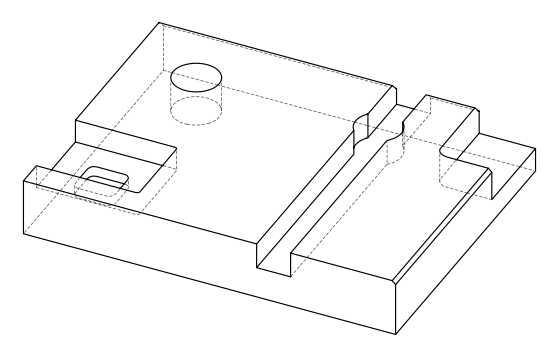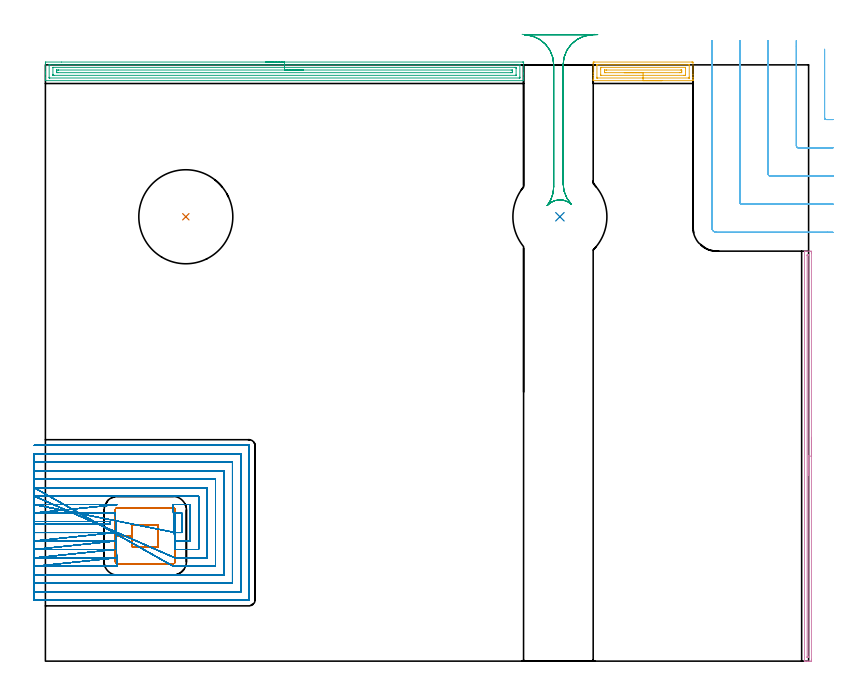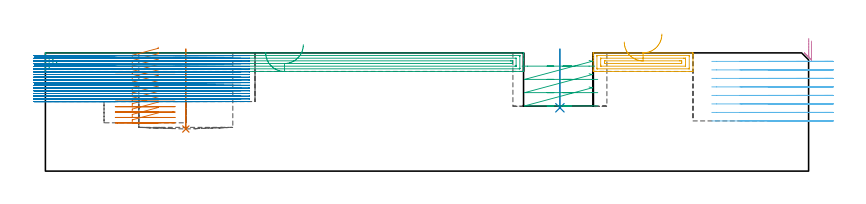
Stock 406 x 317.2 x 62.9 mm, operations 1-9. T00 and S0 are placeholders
(PLAN: 10 operations, 5 tool changes, 150.6 min)
(1 INDEXABLE_INSERT_DRILL_BLIND_HOLE_FROM_SOLID | STEP1POCKET | NXT0302_038 | 0.17 min | 78341 mm3)
(2 INDEXABLE_INSERT_DRILL_BLIND_HOLE_FROM_SOLID_1 | STEP1POCKET_1 | NXT0302_038 | 0.13 min | 56159 mm3)
(3 AREA_MILL | FG_CHAMFER_SURFACE | UGT0205_001 | 8.35 min | 12759 mm3)
(4 AREA_MILL_1 | FG_CHAMFER_SURFACE_1 | UGT0205_001 | 3.64 min | 1510 mm3)
(5 AREA_MILL_2 | FG_CHAMFER_SURFACE_2 | UGT0205_001 | 1.91 min | 3179 mm3)
(6 MILL_CORNER_NOTCH_RECTANGULAR | CORNER_NOTCH_RECTANGULAR | UGT0201_094 | Follow Part, ap 5, ae 75% | 9.45 min | 219098 mm3)
(7 MILL_RECTANGULAR_POCKET | POCKET_RECTANGULAR_STRAIGHT | NXT0201_011 | Follow Part, ap 3, ae 75% | 5.96 min | 66523 mm3)
(8 MILL_SLOT | SLOT_PARTIAL_RECTANGULAR | NXT0201_008 | Follow Part, ap 1.5, ae 75% | 114.4 min | 208871 mm3)
(9 MILL_RECTANGULAR_SLOT | SLOT_RECTANGULAR | UGT0201_004 | Follow Part, ap 8, ae 75% | 2.24 min | 60318 mm3)
(10 MILL_RECTANGULAR_SLOT_1 | SLOT_RECTANGULAR_1 | UGT0201_004 | Follow Part, ap 8, ae 75% | 4.31 min | 223266 mm3)
(TOOL NXT0302_038 | Index. Insert Drill 50mm [880-D5000L50-04] | D50 PA176 FL200 Z2)
(TOOL UGT0205_001 | Chamfer Mill 20 x 3 x 45 deg. | D20 FL50 Z2)
(TOOL UGT0201_094 | End mill 20 mm | D20 FL38 Z4)
(TOOL NXT0201_011 | ENDMILL 12mm [2P460-1200-NA 1630] | D12 FL38 Z6)
(TOOL NXT0201_008 | ENDMILL 6mm [2P460-0600-NA 1630] | D6 FL26 Z6)
(TOOL UGT0201_004 | End Mill 32 mm | D32 FL53 Z6)
(OP 1 INDEXABLE_INSERT_DRILL_BLIND_HOLE_FROM_SOLID)
G17 G21 G94 G90
T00 M6
G54
G17 G0 G90 X74.7 Y236.4 S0 M3
G43 Z72.9 H1
G94 G81 G98 Z22.4 F250. R64.9
G80
M5
M2
(OP 2 INDEXABLE_INSERT_DRILL_BLIND_HOLE_FROM_SOLID_1)
G17 G21 G94 G90
T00 M6
G54
G17 G0 G90 X273.7 Y236.4 S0 M3
G43 Z72.9 H1
G94 G81 G98 Z33.7 F250. R64.9
G80
M5
M2
(OP 3 AREA_MILL)
G17 G21 G94 G90
T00 M6
G54
G17 G0 G90 X117.2 Y318.7 S1061 M3
G43 Z72.9 H0
Z63.
G94 G1 X117.238 Z62.128 F250.
X117.352 Z61.263
X117.541 Z60.412
X117.803 Z59.58
X118.137 Z58.774
X118.54 Z58.
X119.008 Z57.264
X119.54 Z56.572
X120.129 Z55.929
X120.772 Z55.339
X121.464 Z54.808
X122.2 Z54.34
X122.974 Z53.937
X123.78 Z53.603
X124.612 Z53.341
X125.463 Z53.152
X126.328 Z53.038
X127.2 Z53.
X253.806
X254.18 Y318.696 Z53.002
X254.39 Y318.692 Z53.006
X254.4 Y318.478 Z53.219
X254.398 Y312.864 Z58.831
Y312.268 Z59.43
Y311.977 Z59.719
Y310.205 Z61.49
Y309.627 Z62.072
X254.397 Y309.138 Z62.562
X254.395 Y308.83 Z62.861
Y308.824 Z62.867
X254.379 Y308.803 Z62.889
X254.252 Y308.8 Z62.9
X0.148
X0.009 Y308.803 Z62.888
X0.007 Y308.824 Z62.867
X0. Y309.144 Z62.555
Y309.618 Z62.081
Y310.205 Z61.49
Y312.271 Z59.426
Y312.864 Z58.831
Y313.454 Z58.242
Y318.181 Z53.516
X0.002 Y318.48 Z53.217
X0.01 Y318.692 Z53.005
X0.223 Y318.699 Z52.999
X8.506 Y318.7 Z53.
X127.2
Y317.286 Z54.414
X252.033
X252.245 Y317.282 Z54.418
X252.35 Y317.279 Z54.421
X252.39 Y317.275 Z54.425
X252.393 Y317.242 Z54.458
X252.396 Y317.154 Z54.546
X252.399 Y316.922 Z54.778
X252.397 Y310.719 Z60.981
X252.394 Y310.347 Z61.353
X252.389 Y310.241 Z61.459
X252.386 Y310.22 Z61.48
X252.38 Y310.218 Z61.482
X252.354 Y310.216 Z61.484
X252.244 Y310.215 Z61.485
X252.023 Y310.214 Z61.486
X2.367
X2.155 Y310.218 Z61.482
X2.05 Y310.221 Z61.479
X2.01 Y310.224 Z61.476
X2.007 Y310.258 Z61.442
X2.004 Y310.346 Z61.354
X2. Y310.579 Z61.121
Y316.783 Z54.917
X2.005 Y317.157 Z54.543
X2.01 Y317.264 Z54.436
X2.013 Y317.28 Z54.42
X2.02 Y317.282 Z54.418
X2.046 Y317.284 Z54.416
X2.156 Y317.285 Z54.415
X2.377 Y317.286 Z54.414
X127.2
Y315.872 Z55.828
X249.889 Y315.871 Z55.829
X250.24 Y315.869 Z55.831
X250.356 Y315.866 Z55.834
X250.389 Y315.864 Z55.836
X250.394 Y315.786 Z55.914
X250.397 Y315.681 Z56.019
X250.399 Y315.523 Z56.177
Y315.365 Z56.335
X250.397 Y311.822 Z59.878
X250.388 Y311.664 Z60.036
X250.384 Y311.634 Z60.066
X250.371 Y311.632 Z60.068
X250.328 Y311.63 Z60.07
X250.24 Y311.629 Z60.071
X4.511
X4.16 Y311.63 Z60.07
X4.043 Y311.633 Z60.067
X4.01 Y311.635 Z60.065
X4.005 Y311.713 Z59.987
X4.002 Y311.819 Z59.881
X4. Y311.977 Z59.723
Y312.136 Z59.564
X4.002 Y315.68 Z56.02
X4.01 Y315.839 Z55.861
X4.015 Y315.866 Z55.834
X4.029 Y315.868 Z55.832
X4.072 Y315.87 Z55.83
X4.16 Y315.871 Z55.829
X127.2 Y315.872 Z55.828
Y314.457 Z57.243
X247.746
X248.32 Y314.452 Z57.248
X248.381 Y314.451 Z57.249
X248.389 Y314.372 Z57.328
X248.393 Y314.184 Z57.516
X248.398 Y313.808 Z57.892
X248.399 Y313.75 Z57.95
X248.398 Y313.336 Z58.364
X248.395 Y313.129 Z58.571
X248.392 Y313.078 Z58.622
X248.389 Y313.056 Z58.644
X248.376 Y313.05 Z58.65
X248.273 Y313.047 Z58.653
X247.565 Y313.043 Z58.657
X247.385
X6.654
X6.08 Y313.048 Z58.652
X6.019 Y313.049 Z58.651
X6.01 Y313.128 Z58.572
X6.006 Y313.316 Z58.384
X6. Y313.693 Z58.007
Y313.75 Z57.95
X6.001 Y314.165 Z57.535
X6.003 Y314.372 Z57.328
X6.006 Y314.424 Z57.276
X6.009 Y314.445 Z57.255
X6.024 Y314.451 Z57.25
X6.127 Y314.453 Z57.247
X6.835 Y314.457 Z57.243
X7.015
X127.2
X128.072 Z57.281
X128.936 Z57.394
X129.788 Z57.583
X130.62 Z57.846
X131.426 Z58.179
X132.2 Z58.582
X132.936 Z59.051
X133.628 Z59.582
X134.271 Z60.171
X134.86 Z60.815
X135.391 Z61.507
X135.86 Z62.243
X136.263 Z63.016
X136.597 Z63.822
X136.859 Z64.654
X137.048 Z65.506
X137.162 Z66.371
X137.2 Z67.243
G0 Z72.9
M5
M2
(OP 4 AREA_MILL_1)
G17 G21 G94 G90
T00 M6
G54
G17 G0 G90 X407.5 Y119.05 S1061 M3
G43 Z72.9 H0
Z69.2
G94 G1 Y119.012 Z68.328 F250.
Y118.898 Z67.463
Y118.709 Z66.612
Y118.447 Z65.78
Y118.113 Z64.974
Y117.71 Z64.2
Y117.242 Z63.464
Y116.71 Z62.772
Y116.121 Z62.129
Y115.478 Z61.54
Y114.786 Z61.008
Y114.05 Z60.54
Y113.276 Z60.137
Y112.47 Z59.803
Y111.638 Z59.541
Y110.786 Z59.352
Y109.922 Z59.238
Y109.05 Z59.2
Y0.975
X407.499 Y0.607 Z59.201
X407.493 Y0.089 Z59.202
X407.49 Y0.008 Z59.205
X406.98 Y0. Z59.714
X406.412 Z60.285
X406.093 Z60.603
X405.525 Z61.171
X405.207 Z61.488
X404.59 Z62.11
X404.174 Z62.525
X403.828 Z62.863
X403.802 Y0.009 Z62.888
X403.8 Y0.16 Z62.9
Y217.94
X403.802 Y218.091 Z62.888
X403.828 Y218.1 Z62.863
X404.174 Z62.526
X404.57 Z62.129
X405.207 Z61.488
X406.412 Z60.285
X406.98 Y218.096 Z59.714
X407.49 Y218.092 Z59.204
X407.493 Y218.011 Z59.202
X407.499 Y217.493 Z59.201
X407.5 Y216.969 Z59.2
Y109.05
X406.086 Z60.614
Y2.392
X406.084 Y2.169 Z60.616
X406.081 Y2.059 Z60.619
X406.079 Y2.013 Z60.621
X405.941 Y2.009 Z60.759
X405.594 Y2.002 Z61.106
X405.35 Y2.006 Z61.35
X405.252 Y2.01 Z61.448
X405.221 Y2.017 Z61.479
X405.219 Y2.063 Z61.481
X405.216 Y2.17 Z61.484
X405.214 Y2.384 Z61.486
Y215.701
X405.216 Y215.928 Z61.484
X405.219 Y216.037 Z61.481
X405.221 Y216.083 Z61.479
X405.262 Y216.09 Z61.438
X405.456 Y216.095 Z61.244
X405.706 Y216.099 Z60.994
X405.95 Y216.094 Z60.75
X406.048 Y216.09 Z60.652
X406.079 Y216.083 Z60.621
X406.081 Y216.037 Z60.619
X406.084 Y215.93 Z60.616
X406.086 Y215.716 Z60.614
Y109.05
Y108.178 Z60.652
Y107.314 Z60.766
Y106.462 Z60.955
Y105.63 Z61.217
Y104.824 Z61.551
Y104.05 Z61.954
Y103.314 Z62.423
Y102.622 Z62.954
Y101.979 Z63.543
Y101.39 Z64.186
Y100.858 Z64.878
Y100.39 Z65.614
Y99.987 Z66.388
Y99.653 Z67.194
Y99.391 Z68.026
Y99.202 Z68.878
Y99.088 Z69.743
Y99.05 Z70.614
G0 Z72.9
M5
M2
(OP 5 AREA_MILL_2)
G17 G21 G94 G90
T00 M6
G54
G17 G0 G90 X327.95 Y308.8 S1061 M3
G43 Z72.9 H0
G94 G1 X327.912 Z72.028 F250.
X327.798 Z71.163
X327.609 Z70.312
X327.347 Z69.48
X327.013 Z68.674
X326.61 Z67.9
X326.142 Z67.164
X325.61 Z66.472
X325.021 Z65.829
X324.378 Z65.24
X323.686 Z64.708
X322.95 Z64.24
X322.176 Z63.837
X321.37 Z63.503
X320.538 Z63.241
X319.686 Z63.052
X318.822 Z62.938
X317.95 Z62.9
X291.579
X291.41 Y308.803 Z62.888
X291.407 Y308.829 Z62.862
X291.4 Y309.216 Z62.484
Y309.495 Z62.205
Y310.205 Z61.49
Y311.446 Z60.25
Y312.864 Z58.832
Y317.916 Z53.782
X291.403 Y318.181 Z53.516
X291.409 Y318.692 Z53.006
X291.508 Y318.695 Z53.003
X292.026 Y318.7 Z53.
X343.874
X344.248 Y318.696 Z53.002
X344.49 Y318.692 Z53.006
X344.5 Y318.447 Z53.251
Y311.978 Z59.717
Y310.56 Z61.136
Y310.205 Z61.49
Y309.495 Z62.205
Y309.216 Z62.484
Y308.83 Z62.861
X344.491 Y308.803 Z62.888
X344.321 Y308.8 Z62.9
X317.95
Y310.214 Z61.486
X293.591 Y310.215 Z61.485
X293.484 Y310.216 Z61.484
X293.432 Y310.219 Z61.481
X293.413 Y310.221 Z61.479
X293.41 Y310.236 Z61.464
X293.405 Y310.353 Z61.347
X293.401 Y310.615 Z61.085
Y316.885 Z54.815
X293.405 Y317.147 Z54.553
X293.41 Y317.265 Z54.435
X293.413 Y317.279 Z54.421
X293.432 Y317.281 Z54.419
X293.484 Y317.284 Z54.416
X293.591 Y317.285 Z54.415
X293.805 Y317.286 Z54.414
X342.309 Y317.285 Z54.415
X342.416 Y317.284 Z54.416
X342.468 Y317.281 Z54.419
X342.487 Y317.279 Z54.421
X342.49 Y317.265 Z54.435
X342.495 Y317.147 Z54.553
X342.499 Y316.885 Z54.815
Y310.682 Z61.018
X342.492 Y310.271 Z61.429
X342.49 Y310.222 Z61.478
X342.472 Y310.22 Z61.48
X342.418 Y310.217 Z61.483
X342.307 Y310.215 Z61.485
X317.95 Y310.214 Z61.486
Y311.628 Z60.072
X295.484 Y311.629 Z60.071
X295.442 Y311.63 Z60.07
X295.419 Y311.632 Z60.068
X295.413 Y311.634 Z60.066
X295.41 Y311.645 Z60.055
X295.404 Y311.778 Z59.922
X295.401 Y311.978 Z59.722
X295.4 Y312.177 Z59.523
Y314.836 Z56.864
X295.401 Y315.523 Z56.177
X295.404 Y315.723 Z55.977
X295.41 Y315.855 Z55.845
X295.413 Y315.866 Z55.834
X295.419 Y315.868 Z55.832
X295.442 Y315.87 Z55.83
X295.484 Y315.871 Z55.829
X295.602 Y315.872 Z55.828
X340.416 Y315.871 Z55.829
X340.458 Y315.87 Z55.83
X340.481 Y315.868 Z55.832
X340.487 Y315.866 Z55.834
X340.49 Y315.855 Z55.845
X340.496 Y315.723 Z55.977
X340.499 Y315.523 Z56.177
X340.5 Y315.323 Z56.377
Y311.978 Z59.722
X340.499 Y311.778 Z59.922
X340.497 Y311.711 Z59.989
X340.491 Y311.658 Z60.042
X340.487 Y311.635 Z60.065
X340.473 Y311.634 Z60.066
X340.298 Y311.631 Z60.069
X339.756 Y311.629 Z60.071
X339.404 Y311.628 Z60.072
X317.95
Y313.043 Z58.657
X298.103
X297.512 Y313.045 Z58.655
X297.449 Y313.047 Z58.653
X297.412 Y313.049 Z58.651
X297.409 Y313.095 Z58.605
X297.404 Y313.309 Z58.391
X297.4 Y313.74 Z57.96
X297.405 Y314.188 Z57.512
X297.41 Y314.406 Z57.294
X297.415 Y314.451 Z57.249
X297.469 Y314.453 Z57.247
X297.572 Y314.456 Z57.244
X298.284 Y314.457 Z57.243
X298.464
X337.797
X338.388 Y314.455 Z57.245
X338.451 Y314.454 Z57.246
X338.488 Y314.451 Z57.249
X338.491 Y314.406 Z57.294
X338.496 Y314.191 Z57.509
X338.5 Y313.76 Z57.94
X338.495 Y313.312 Z58.388
X338.49 Y313.094 Z58.606
X338.485 Y313.049 Z58.651
X338.431 Y313.047 Z58.653
X338.328 Y313.044 Z58.656
X337.616 Y313.043 Z58.657
X337.436
X317.95
X317.078 Z58.695
X316.214 Z58.809
X315.362 Z58.998
X314.53 Z59.26
X313.724 Z59.594
X312.95 Z59.997
X312.214 Z60.466
X311.522 Z60.997
X310.879 Z61.586
X310.29 Z62.229
X309.758 Z62.922
X309.29 Z63.657
X308.887 Z64.431
X308.553 Z65.237
X308.291 Z66.069
X308.102 Z66.921
X307.988 Z67.786
X307.95 Z68.657
G0 Z72.9
M5
M2
(OP 6 MILL_CORNER_NOTCH_RECTANGULAR)
G17 G21 G94 G90
T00 M6
G54
G17 G0 G90 X414.5 Y325.468 S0 M3
G43 Z72.9 H0
Z58.375
G94 G1 Y322.468 F250.
Y289.094 F500.
G3 X415.494 Y288.1 R1.
G1 X416.
X419. F250.
G0 Z72.9
X399.5 Y330.2
Z58.375
G1 Y327.2
Y274.095 F500.
G3 X400.495 Y273.1 R1.
G1 X416.
X419. F250.
G0 Z72.9
X384.5 Y330.2
Z58.375
G1 Y327.2
Y259.095 F500.
G3 X385.495 Y258.1 R1.
G1 X416.
X419. F250.
G0 Z72.9
X369.5 Y330.2
Z58.375
G1 Y327.2
Y244.095 F500.
G3 X370.495 Y243.1 R1.
G1 X416.
X419. F250.
G0 Z72.9
X354.5 Y330.2
Z58.375
G1 Y327.2
Y230.7 F500.
G3 X357.1 Y228.1 R2.6
G1 X416.
X419. F250.
G0 Z72.9
X414.5 Y325.468
Z53.85
G1 Y322.468
Y289.094 F500.
G3 X415.494 Y288.1 R1.
G1 X416.
X419. F250.
G0 Z72.9
X399.5 Y330.2
Z53.85
G1 Y327.2
Y274.095 F500.
G3 X400.495 Y273.1 R1.
G1 X416.
X419. F250.
G0 Z72.9
X384.5 Y330.2
Z53.85
G1 Y327.2
Y259.095 F500.
G3 X385.495 Y258.1 R1.
G1 X416.
X419. F250.
G0 Z72.9
X369.5 Y330.2
Z53.85
G1 Y327.2
Y244.095 F500.
G3 X370.495 Y243.1 R1.
G1 X416.
X419. F250.
G0 Z72.9
X354.5 Y330.2
Z53.85
G1 Y327.2
Y230.7 F500.
G3 X357.1 Y228.1 R2.6
G1 X416.
X419. F250.
G0 Z72.9
X414.5 Y325.468
Z49.325
G1 Y322.468
Y289.094 F500.
G3 X415.494 Y288.1 R1.
G1 X416.
X419. F250.
G0 Z72.9
X399.5 Y330.2
Z49.325
G1 Y327.2
Y274.095 F500.
G3 X400.495 Y273.1 R1.
G1 X416.
X419. F250.
G0 Z72.9
X384.5 Y330.2
Z49.325
G1 Y327.2
Y259.095 F500.
G3 X385.495 Y258.1 R1.
G1 X416.
X419. F250.
G0 Z72.9
X369.5 Y330.2
Z49.325
G1 Y327.2
Y244.095 F500.
G3 X370.495 Y243.1 R1.
G1 X416.
X419. F250.
G0 Z72.9
X354.5 Y330.2
Z49.325
G1 Y327.2
Y230.7 F500.
G3 X357.1 Y228.1 R2.6
G1 X416.
X419. F250.
G0 Z72.9
X414.5 Y325.468
Z44.8
G1 Y322.468
Y289.094 F500.
G3 X415.494 Y288.1 R1.
G1 X416.
X419. F250.
G0 Z72.9
X399.5 Y330.2
Z44.8
G1 Y327.2
Y274.095 F500.
G3 X400.495 Y273.1 R1.
G1 X416.
X419. F250.
G0 Z72.9
X384.5 Y330.2
Z44.8
G1 Y327.2
Y259.095 F500.
G3 X385.495 Y258.1 R1.
G1 X416.
X419. F250.
G0 Z72.9
X369.5 Y330.2
Z44.8
G1 Y327.2
Y244.095 F500.
G3 X370.495 Y243.1 R1.
G1 X416.
X419. F250.
G0 Z72.9
X354.5 Y330.2
Z44.8
G1 Y327.2
Y230.7 F500.
G3 X357.1 Y228.1 R2.6
G1 X416.
X419. F250.
G0 Z72.9
X414.5 Y325.468
Z40.275
G1 Y322.468
Y289.094 F500.
G3 X415.494 Y288.1 R1.
G1 X416.
X419. F250.
G0 Z72.9
X399.5 Y330.2
Z40.275
G1 Y327.2
Y274.095 F500.
G3 X400.495 Y273.1 R1.
G1 X416.
X419. F250.
G0 Z72.9
X384.5 Y330.2
Z40.275
G1 Y327.2
Y259.095 F500.
G3 X385.495 Y258.1 R1.
G1 X416.
X419. F250.
G0 Z72.9
X369.5 Y330.2
Z40.275
G1 Y327.2
Y244.095 F500.
G3 X370.495 Y243.1 R1.
G1 X416.
X419. F250.
G0 Z72.9
X354.5 Y330.2
Z40.275
G1 Y327.2
Y230.7 F500.
G3 X357.1 Y228.1 R2.6
G1 X416.
X419. F250.
G0 Z72.9
X414.5 Y325.468
Z35.75
G1 Y322.468
Y289.094 F500.
G3 X415.494 Y288.1 R1.
G1 X416.
X419. F250.
G0 Z72.9
X399.5 Y330.2
Z35.75
G1 Y327.2
Y274.095 F500.
G3 X400.495 Y273.1 R1.
G1 X416.
X419. F250.
G0 Z72.9
X384.5 Y330.2
Z35.75
G1 Y327.2
Y259.095 F500.
G3 X385.495 Y258.1 R1.
G1 X416.
X419. F250.
G0 Z72.9
X369.5 Y330.2
Z35.75
G1 Y327.2
Y244.095 F500.
G3 X370.495 Y243.1 R1.
G1 X416.
X419. F250.
G0 Z72.9
X354.5 Y330.2
Z35.75
G1 Y327.2
Y230.7 F500.
G3 X357.1 Y228.1 R2.6
G1 X416.
X419. F250.
G0 Z72.9
X414.5 Y325.468
Z31.225
G1 Y322.468
Y289.094 F500.
G3 X415.494 Y288.1 R1.
G1 X416.
X419. F250.
G0 Z72.9
X399.5 Y330.2
Z31.225
G1 Y327.2
Y274.095 F500.
G3 X400.495 Y273.1 R1.
G1 X416.
X419. F250.
G0 Z72.9
X384.5 Y330.2
Z31.225
G1 Y327.2
Y259.095 F500.
G3 X385.495 Y258.1 R1.
G1 X416.
X419. F250.
G0 Z72.9
X369.5 Y330.2
Z31.225
G1 Y327.2
Y244.095 F500.
G3 X370.495 Y243.1 R1.
G1 X416.
X419. F250.
G0 Z72.9
X354.5 Y330.2
Z31.225
G1 Y327.2
Y230.7 F500.
G3 X357.1 Y228.1 R2.6
G1 X416.
X419. F250.
G0 Z72.9
X414.5 Y325.468
Z26.7
G1 Y322.468
Y289.094 F500.
G3 X415.494 Y288.1 R1.
G1 X416.
X419. F250.
G0 Z72.9
X399.5 Y330.2
Z26.7
G1 Y327.2
Y274.095 F500.
G3 X400.495 Y273.1 R1.
G1 X416.
X419. F250.
G0 Z72.9
X384.5 Y330.2
Z26.7
G1 Y327.2
Y259.095 F500.
G3 X385.495 Y258.1 R1.
G1 X416.
X419. F250.
G0 Z72.9
X369.5 Y330.2
Z26.7
G1 Y327.2
Y244.095 F500.
G3 X370.495 Y243.1 R1.
G1 X416.
X419. F250.
G0 Z72.9
X354.5 Y330.2
Z26.7
G1 Y327.2
Y230.7 F500.
G3 X357.1 Y228.1 R2.6
G1 X416.
X419. F250.
G0 Z72.9
M5
M2
(OP 7 MILL_RECTANGULAR_POCKET)
G17 G21 G94 G90
T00 M6
G54
G17 G0 G90 X60. Y70.424 S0 M3
G43 Z72.9 H1
Z65.9
G94 G1 Y72.6 Z65.317 F250.
X46.2 Z61.619
Y66.7 Z60.038
Y60.8 F500.
X60.
Y72.6
X46.2
Y66.7
X37.2
Y52.9
G3 X38.3 Y51.8 R1.1
G1 X67.9
G3 X69. Y52.9 R1.1
G1 Y80.5
G3 X67.9 Y81.6 R1.1
G1 X38.3
G3 X37.2 Y80.5 R1.1
G1 Y66.7
Y65.7
G0 X60. Y70.424 Z63.038
G1 Y72.6 Z62.455 F250.
X46.2 Z58.758
Y66.7 Z57.177
Y60.8 F500.
X60.
Y72.6
X46.2
Y66.7
X37.2
Y52.9
G3 X38.3 Y51.8 R1.1
G1 X67.9
G3 X69. Y52.9 R1.1
G1 Y80.5
G3 X67.9 Y81.6 R1.1
G1 X38.3
G3 X37.2 Y80.5 R1.1
G1 Y66.7
Y65.7
G0 X60. Y70.424 Z60.177
G1 Y72.6 Z59.594 F250.
X46.2 Z55.896
Y66.7 Z54.315
Y60.8 F500.
X60.
Y72.6
X46.2
Y66.7
X37.2
Y52.9
G3 X38.3 Y51.8 R1.1
G1 X67.9
G3 X69. Y52.9 R1.1
G1 Y80.5
G3 X67.9 Y81.6 R1.1
G1 X38.3
G3 X37.2 Y80.5 R1.1
G1 Y66.7
Y65.7
G0 X60. Y70.424 Z57.315
G1 Y72.6 Z56.732 F250.
X46.2 Z53.035
Y66.7 Z51.454
Y60.8 F500.
X60.
Y72.6
X46.2
Y66.7
X37.2
Y52.9
G3 X38.3 Y51.8 R1.1
G1 X67.9
G3 X69. Y52.9 R1.1
G1 Y80.5
G3 X67.9 Y81.6 R1.1
G1 X38.3
G3 X37.2 Y80.5 R1.1
G1 Y66.7
Y65.7
G0 X60. Y70.424 Z54.454
G1 Y72.6 Z53.871 F250.
X46.2 Z50.173
Y66.7 Z48.592
Y60.8 F500.
X60.
Y72.6
X46.2
Y66.7
X37.2
Y52.9
G3 X38.3 Y51.8 R1.1
G1 X67.9
G3 X69. Y52.9 R1.1
G1 Y80.5
G3 X67.9 Y81.6 R1.1
G1 X38.3
G3 X37.2 Y80.5 R1.1
G1 Y66.7
Y65.7
G0 X60. Y70.424 Z51.592
G1 Y72.6 Z51.009 F250.
X46.2 Z47.312
Y66.7 Z45.731
Y60.8 F500.
X60.
Y72.6
X46.2
Y66.7
X37.2
Y52.9
G3 X38.3 Y51.8 R1.1
G1 X67.9
G3 X69. Y52.9 R1.1
G1 Y80.5
G3 X67.9 Y81.6 R1.1
G1 X38.3
G3 X37.2 Y80.5 R1.1
G1 Y66.7
Y65.7
G0 X60. Y70.424 Z48.731
G1 Y72.6 Z48.148 F250.
X46.2 Z44.45
Y66.7 Z42.869
Y60.8 F500.
X60.
Y72.6
X46.2
Y66.7
X37.2
Y52.9
G3 X38.3 Y51.8 R1.1
G1 X67.9
G3 X69. Y52.9 R1.1
G1 Y80.5
G3 X67.9 Y81.6 R1.1
G1 X38.3
G3 X37.2 Y80.5 R1.1
G1 Y66.7
Y65.7
G0 X60. Y70.424 Z45.869
G1 Y72.6 Z45.286 F250.
X46.2 Z41.589
Y66.7 Z40.008
Y60.8 F500.
X60.
Y72.6
X46.2
Y66.7
X37.2
Y52.9
G3 X38.3 Y51.8 R1.1
G1 X67.9
G3 X69. Y52.9 R1.1
G1 Y80.5
G3 X67.9 Y81.6 R1.1
G1 X38.3
G3 X37.2 Y80.5 R1.1
G1 Y66.7
Y65.7
G0 X60. Y70.424 Z43.008
G1 Y72.6 Z42.425 F250.
X46.2 Z38.727
Y66.7 Z37.146
Y60.8 F500.
X60.
Y72.6
X46.2
Y66.7
X37.2
Y52.9
G3 X38.3 Y51.8 R1.1
G1 X67.9
G3 X69. Y52.9 R1.1
G1 Y80.5
G3 X67.9 Y81.6 R1.1
G1 X38.3
G3 X37.2 Y80.5 R1.1
G1 Y66.7
Y65.7
G0 X60. Y70.424 Z40.146
G1 Y72.6 Z39.563 F250.
X46.2 Z35.865
Y66.7 Z34.285
Y60.8 F500.
X60.
Y72.6
X46.2
Y66.7
X37.2
Y52.9
G3 X38.3 Y51.8 R1.1
G1 X67.9
G3 X69. Y52.9 R1.1
G1 Y80.5
G3 X67.9 Y81.6 R1.1
G1 X38.3
G3 X37.2 Y80.5 R1.1
G1 Y66.7
Y65.7
G0 X60. Y70.424 Z37.285
G1 Y72.6 Z36.702 F250.
X46.2 Z33.004
Y66.7 Z31.423
Y60.8 F500.
X60.
Y72.6
X46.2
Y66.7
X37.2
Y52.9
G3 X38.3 Y51.8 R1.1
G1 X67.9
G3 X69. Y52.9 R1.1
G1 Y80.5
G3 X67.9 Y81.6 R1.1
G1 X38.3
G3 X37.2 Y80.5 R1.1
G1 Y66.7
Y65.7
G0 X60. Y70.424 Z34.423
G1 Y72.6 Z33.84 F250.
X46.2 Z30.142
Y66.7 Z28.562
Y60.8 F500.
X60.
Y72.6
X46.2
Y66.7
X37.2
Y52.9
G3 X38.3 Y51.8 R1.1
G1 X67.9
G3 X69. Y52.9 R1.1
G1 Y80.5
G3 X67.9 Y81.6 R1.1
G1 X38.3
G3 X37.2 Y80.5 R1.1
G1 Y66.7
Y65.7
G0 X60. Y70.424 Z31.562
G1 Y72.6 Z30.979 F250.
X46.2 Z27.281
Y66.7 Z25.7
Y60.8 F500.
X60.
Y72.6
X46.2
Y66.7
X37.2
Y52.9
G3 X38.3 Y51.8 R1.1
G1 X67.9
G3 X69. Y52.9 R1.1
G1 Y80.5
G3 X67.9 Y81.6 R1.1
G1 X38.3
G3 X37.2 Y80.5 R1.1
G1 Y66.7
Y65.7
G0 Z72.9
M5
M2
(OP 8 MILL_SLOT)
G17 G21 G94 G90
T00 M6
G54
G17 G0 G90 X-6. Y72.9 S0 M3
G43 Z72.9 H1
Z61.461
G94 G1 X-3. F250.
X34.2 F500.
Y74.3
X-3.
X-6. F250.
Y68.4
X-3.
X34.2 F500.
X37.2 F250.
X-6. Y63.9 F500.
X-3. F250.
X34.2 F500.
X37.2 F250.
X-6. Y59.4 F500.
X-3. F250.
X34.2 F500.
X37.2 F250.
X-6. Y54.9 F500.
X-3. F250.
X34.2 F500.
X37.2 F250.
X-6. Y50.4 F500.
X-3. F250.
X35.061 F500.
X38.061 F250.
X37.2 Y78.8 F500.
X34.2 F250.
X-3. F500.
X-6. F250.
X38.299 Y83.3 F500.
X35.299 F250.
X-3. F500.
X-6. F250.
X69. Y68.4 F500.
X72. F250.
X72.5 F500.
Y78.8
X72.
X69. F250.
Y63.9 F500.
X72. F250.
X77. F500.
Y83.3
X70.901
X67.901 F250.
X69. Y59.4 F500.
X72. F250.
X81.5 F500.
Y87.8
X-3.
X-6. F250.
X69. Y54.9 F500.
X72. F250.
X86. F500.
Y92.3
X-3.
X-6. F250.
X68.139 Y50.4 F500.
X71.139 F250.
X90.5 F500.
Y96.8
X-3.
X-6. F250.
Y45.9
X-3.
X95. F500.
Y101.3
X-3.
X-6. F250.
Y41.4
X-3.
X99.5 F500.
Y105.8
X-3.
X-6. F250.
Y36.9
X-3.
X104. F500.
Y110.3
X-3.
X-6. F250.
Y32.4
X-3.
X108.4 F500.
X108.455 Y32.405
X108.495 Y32.445
X108.5 Y32.5
Y114.7
X108.495 Y114.755
X108.455 Y114.795
X108.4 Y114.8
X-3.
X-6. F250.
G0 Y72.9 Z60.022
G1 X-3.
X34.2 F500.
Y74.3
X-3.
X-6. F250.
Y68.4
X-3.
X34.2 F500.
X37.2 F250.
X-6. Y63.9 F500.
X-3. F250.
X34.2 F500.
X37.2 F250.
X-6. Y59.4 F500.
X-3. F250.
X34.2 F500.
X37.2 F250.
X-6. Y54.9 F500.
X-3. F250.
X34.2 F500.
X37.2 F250.
X-6. Y50.4 F500.
X-3. F250.
X35.061 F500.
X38.061 F250.
X37.2 Y78.8 F500.
X34.2 F250.
X-3. F500.
X-6. F250.
X38.299 Y83.3 F500.
X35.299 F250.
X-3. F500.
X-6. F250.
X69. Y68.4 F500.
X72. F250.
X72.5 F500.
Y78.8
X72.
X69. F250.
Y63.9 F500.
X72. F250.
X77. F500.
Y83.3
X70.901
X67.901 F250.
X69. Y59.4 F500.
X72. F250.
X81.5 F500.
Y87.8
X-3.
X-6. F250.
X69. Y54.9 F500.
X72. F250.
X86. F500.
Y92.3
X-3.
X-6. F250.
X68.139 Y50.4 F500.
X71.139 F250.
X90.5 F500.
Y96.8
X-3.
X-6. F250.
Y45.9
X-3.
X95. F500.
Y101.3
X-3.
X-6. F250.
Y41.4
X-3.
X99.5 F500.
Y105.8
X-3.
X-6. F250.
Y36.9
X-3.
X104. F500.
Y110.3
X-3.
X-6. F250.
Y32.4
X-3.
X108.4 F500.
X108.455 Y32.405
X108.495 Y32.445
X108.5 Y32.5
Y114.7
X108.495 Y114.755
X108.455 Y114.795
X108.4 Y114.8
X-3.
X-6. F250.
G0 Y72.9 Z58.583
G1 X-3.
X34.2 F500.
Y74.3
X-3.
X-6. F250.
Y68.4
X-3.
X34.2 F500.
X37.2 F250.
X-6. Y63.9 F500.
X-3. F250.
X34.2 F500.
X37.2 F250.
X-6. Y59.4 F500.
X-3. F250.
X34.2 F500.
X37.2 F250.
X-6. Y54.9 F500.
X-3. F250.
X34.2 F500.
X37.2 F250.
X-6. Y50.4 F500.
X-3. F250.
X35.061 F500.
X38.061 F250.
X37.2 Y78.8 F500.
X34.2 F250.
X-3. F500.
X-6. F250.
X38.299 Y83.3 F500.
X35.299 F250.
X-3. F500.
X-6. F250.
X69. Y68.4 F500.
X72. F250.
X72.5 F500.
Y78.8
X72.
X69. F250.
Y63.9 F500.
X72. F250.
X77. F500.
Y83.3
X70.901
X67.901 F250.
X69. Y59.4 F500.
X72. F250.
X81.5 F500.
Y87.8
X-3.
X-6. F250.
X69. Y54.9 F500.
X72. F250.
X86. F500.
Y92.3
X-3.
X-6. F250.
X68.139 Y50.4 F500.
X71.139 F250.
X90.5 F500.
Y96.8
X-3.
X-6. F250.
Y45.9
X-3.
X95. F500.
Y101.3
X-3.
X-6. F250.
Y41.4
X-3.
X99.5 F500.
Y105.8
X-3.
X-6. F250.
Y36.9
X-3.
X104. F500.
Y110.3
X-3.
X-6. F250.
Y32.4
X-3.
X108.4 F500.
X108.455 Y32.405
X108.495 Y32.445
X108.5 Y32.5
Y114.7
X108.495 Y114.755
X108.455 Y114.795
X108.4 Y114.8
X-3.
X-6. F250.
G0 Y72.9 Z57.144
G1 X-3.
X34.2 F500.
Y74.3
X-3.
X-6. F250.
Y68.4
X-3.
X34.2 F500.
X37.2 F250.
X-6. Y63.9 F500.
X-3. F250.
X34.2 F500.
X37.2 F250.
X-6. Y59.4 F500.
X-3. F250.
X34.2 F500.
X37.2 F250.
X-6. Y54.9 F500.
X-3. F250.
X34.2 F500.
X37.2 F250.
X-6. Y50.4 F500.
X-3. F250.
X35.061 F500.
X38.061 F250.
X37.2 Y78.8 F500.
X34.2 F250.
X-3. F500.
X-6. F250.
X38.299 Y83.3 F500.
X35.299 F250.
X-3. F500.
X-6. F250.
X69. Y68.4 F500.
X72. F250.
X72.5 F500.
Y78.8
X72.
X69. F250.
Y63.9 F500.
X72. F250.
X77. F500.
Y83.3
X70.901
X67.901 F250.
X69. Y59.4 F500.
X72. F250.
X81.5 F500.
Y87.8
X-3.
X-6. F250.
X69. Y54.9 F500.
X72. F250.
X86. F500.
Y92.3
X-3.
X-6. F250.
X68.139 Y50.4 F500.
X71.139 F250.
X90.5 F500.
Y96.8
X-3.
X-6. F250.
Y45.9
X-3.
X95. F500.
Y101.3
X-3.
X-6. F250.
Y41.4
X-3.
X99.5 F500.
Y105.8
X-3.
X-6. F250.
Y36.9
X-3.
X104. F500.
Y110.3
X-3.
X-6. F250.
Y32.4
X-3.
X108.4 F500.
X108.455 Y32.405
X108.495 Y32.445
X108.5 Y32.5
Y114.7
X108.495 Y114.755
X108.455 Y114.795
X108.4 Y114.8
X-3.
X-6. F250.
G0 Y72.9 Z55.705
G1 X-3.
X34.2 F500.
Y74.3
X-3.
X-6. F250.
Y68.4
X-3.
X34.2 F500.
X37.2 F250.
X-6. Y63.9 F500.
X-3. F250.
X34.2 F500.
X37.2 F250.
X-6. Y59.4 F500.
X-3. F250.
X34.2 F500.
X37.2 F250.
X-6. Y54.9 F500.
X-3. F250.
X34.2 F500.
X37.2 F250.
X-6. Y50.4 F500.
X-3. F250.
X35.061 F500.
X38.061 F250.
X37.2 Y78.8 F500.
X34.2 F250.
X-3. F500.
X-6. F250.
X38.299 Y83.3 F500.
X35.299 F250.
X-3. F500.
X-6. F250.
X69. Y68.4 F500.
X72. F250.
X72.5 F500.
Y78.8
X72.
X69. F250.
Y63.9 F500.
X72. F250.
X77. F500.
Y83.3
X70.901
X67.901 F250.
X69. Y59.4 F500.
X72. F250.
X81.5 F500.
Y87.8
X-3.
X-6. F250.
X69. Y54.9 F500.
X72. F250.
X86. F500.
Y92.3
X-3.
X-6. F250.
X68.139 Y50.4 F500.
X71.139 F250.
X90.5 F500.
Y96.8
X-3.
X-6. F250.
Y45.9
X-3.
X95. F500.
Y101.3
X-3.
X-6. F250.
Y41.4
X-3.
X99.5 F500.
Y105.8
X-3.
X-6. F250.
Y36.9
X-3.
X104. F500.
Y110.3
X-3.
X-6. F250.
Y32.4
X-3.
X108.4 F500.
X108.455 Y32.405
X108.495 Y32.445
X108.5 Y32.5
Y114.7
X108.495 Y114.755
X108.455 Y114.795
X108.4 Y114.8
X-3.
X-6. F250.
G0 Y72.9 Z54.267
G1 X-3.
X34.2 F500.
Y74.3
X-3.
X-6. F250.
Y68.4
X-3.
X34.2 F500.
X37.2 F250.
X-6. Y63.9 F500.
X-3. F250.
X34.2 F500.
X37.2 F250.
X-6. Y59.4 F500.
X-3. F250.
X34.2 F500.
X37.2 F250.
X-6. Y54.9 F500.
X-3. F250.
X34.2 F500.
X37.2 F250.
X-6. Y50.4 F500.
X-3. F250.
X35.061 F500.
X38.061 F250.
X37.2 Y78.8 F500.
X34.2 F250.
X-3. F500.
X-6. F250.
X38.299 Y83.3 F500.
X35.299 F250.
X-3. F500.
X-6. F250.
X69. Y68.4 F500.
X72. F250.
X72.5 F500.
Y78.8
X72.
X69. F250.
Y63.9 F500.
X72. F250.
X77. F500.
Y83.3
X70.901
X67.901 F250.
X69. Y59.4 F500.
X72. F250.
X81.5 F500.
Y87.8
X-3.
X-6. F250.
X69. Y54.9 F500.
X72. F250.
X86. F500.
Y92.3
X-3.
X-6. F250.
X68.139 Y50.4 F500.
X71.139 F250.
X90.5 F500.
Y96.8
X-3.
X-6. F250.
Y45.9
X-3.
X95. F500.
Y101.3
X-3.
X-6. F250.
Y41.4
X-3.
X99.5 F500.
Y105.8
X-3.
X-6. F250.
Y36.9
X-3.
X104. F500.
Y110.3
X-3.
X-6. F250.
Y32.4
X-3.
X108.4 F500.
X108.455 Y32.405
X108.495 Y32.445
X108.5 Y32.5
Y114.7
X108.495 Y114.755
X108.455 Y114.795
X108.4 Y114.8
X-3.
X-6. F250.
G0 Y72.9 Z52.828
G1 X-3.
X34.2 F500.
Y74.3
X-3.
X-6. F250.
Y68.4
X-3.
X34.2 F500.
X37.2 F250.
X-6. Y63.9 F500.
X-3. F250.
X34.2 F500.
X37.2 F250.
X-6. Y59.4 F500.
X-3. F250.
X34.2 F500.
X37.2 F250.
X-6. Y54.9 F500.
X-3. F250.
X34.2 F500.
X37.2 F250.
X-6. Y50.4 F500.
X-3. F250.
X35.061 F500.
X38.061 F250.
X37.2 Y78.8 F500.
X34.2 F250.
X-3. F500.
X-6. F250.
X38.3 Y83.3 F500.
X35.3 F250.
X-3. F500.
X-6. F250.
X69. Y68.4 F500.
X72. F250.
X72.5 F500.
Y78.8
X72.
X69. F250.
Y63.9 F500.
X72. F250.
X77. F500.
Y83.3
X70.9
X67.9 F250.
X69. Y59.4 F500.
X72. F250.
X81.5 F500.
Y87.8
X-3.
X-6. F250.
X69. Y54.9 F500.
X72. F250.
X86. F500.
Y92.3
X-3.
X-6. F250.
X68.139 Y50.4 F500.
X71.139 F250.
X90.5 F500.
Y96.8
X-3.
X-6. F250.
Y45.9
X-3.
X95. F500.
Y101.3
X-3.
X-6. F250.
Y41.4
X-3.
X99.5 F500.
Y105.8
X-3.
X-6. F250.
Y36.9
X-3.
X104. F500.
Y110.3
X-3.
X-6. F250.
Y32.4
X-3.
X108.4 F500.
X108.455 Y32.405
X108.495 Y32.445
X108.5 Y32.5
Y114.7
X108.495 Y114.755
X108.455 Y114.795
X108.4 Y114.8
X-3.
X-6. F250.
G0 Y72.9 Z51.389
G1 X-3.
X34.2 F500.
Y74.3
X-3.
X-6. F250.
Y68.4
X-3.
X34.2 F500.
X37.2 F250.
X-6. Y63.9 F500.
X-3. F250.
X34.2 F500.
X37.2 F250.
X-6. Y59.4 F500.
X-3. F250.
X34.2 F500.
X37.2 F250.
X-6. Y54.9 F500.
X-3. F250.
X34.2 F500.
X37.2 F250.
X-6. Y50.4 F500.
X-3. F250.
X35.061 F500.
X38.061 F250.
X37.2 Y78.8 F500.
X34.2 F250.
X-3. F500.
X-6. F250.
X38.3 Y83.3 F500.
X35.3 F250.
X-3. F500.
X-6. F250.
X69. Y68.4 F500.
X72. F250.
X72.5 F500.
Y78.8
X72.
X69. F250.
Y63.9 F500.
X72. F250.
X77. F500.
Y83.3
X70.9
X67.9 F250.
X69. Y59.4 F500.
X72. F250.
X81.5 F500.
Y87.8
X-3.
X-6. F250.
X69. Y54.9 F500.
X72. F250.
X86. F500.
Y92.3
X-3.
X-6. F250.
X68.139 Y50.4 F500.
X71.139 F250.
X90.5 F500.
Y96.8
X-3.
X-6. F250.
Y45.9
X-3.
X95. F500.
Y101.3
X-3.
X-6. F250.
Y41.4
X-3.
X99.5 F500.
Y105.8
X-3.
X-6. F250.
Y36.9
X-3.
X104. F500.
Y110.3
X-3.
X-6. F250.
Y32.4
X-3.
X108.4 F500.
X108.455 Y32.405
X108.495 Y32.445
X108.5 Y32.5
Y114.7
X108.495 Y114.755
X108.455 Y114.795
X108.4 Y114.8
X-3.
X-6. F250.
G0 Y72.9 Z49.95
G1 X-3.
X34.2 F500.
Y74.3
X-3.
X-6. F250.
Y68.4
X-3.
X34.2 F500.
X37.2 F250.
X-6. Y63.9 F500.
X-3. F250.
X34.2 F500.
X37.2 F250.
X-6. Y59.4 F500.
X-3. F250.
X34.2 F500.
X37.2 F250.
X-6. Y54.9 F500.
X-3. F250.
X34.2 F500.
X37.2 F250.
X-6. Y50.4 F500.
X-3. F250.
X35.061 F500.
X38.061 F250.
X37.2 Y78.8 F500.
X34.2 F250.
X-3. F500.
X-6. F250.
X38.299 Y83.3 F500.
X35.299 F250.
X-3. F500.
X-6. F250.
X69. Y68.4 F500.
X72. F250.
X72.5 F500.
Y78.8
X72.
X69. F250.
Y63.9 F500.
X72. F250.
X77. F500.
Y83.3
X70.901
X67.901 F250.
X69. Y59.4 F500.
X72. F250.
X81.5 F500.
Y87.8
X-3.
X-6. F250.
X69. Y54.9 F500.
X72. F250.
X86. F500.
Y92.3
X-3.
X-6. F250.
X68.139 Y50.4 F500.
X71.139 F250.
X90.5 F500.
Y96.8
X-3.
X-6. F250.
Y45.9
X-3.
X95. F500.
Y101.3
X-3.
X-6. F250.
Y41.4
X-3.
X99.5 F500.
Y105.8
X-3.
X-6. F250.
Y36.9
X-3.
X104. F500.
Y110.3
X-3.
X-6. F250.
Y32.4
X-3.
X108.4 F500.
X108.455 Y32.405
X108.495 Y32.445
X108.5 Y32.5
Y114.7
X108.495 Y114.755
X108.455 Y114.795
X108.4 Y114.8
X-3.
X-6. F250.
G0 Y72.9 Z48.511
G1 X-3.
X34.2 F500.
Y74.3
X-3.
X-6. F250.
Y68.4
X-3.
X34.2 F500.
X37.2 F250.
X-6. Y63.9 F500.
X-3. F250.
X34.2 F500.
X37.2 F250.
X-6. Y59.4 F500.
X-3. F250.
X34.2 F500.
X37.2 F250.
X-6. Y54.9 F500.
X-3. F250.
X34.2 F500.
X37.2 F250.
X-6. Y50.4 F500.
X-3. F250.
X35.061 F500.
X38.061 F250.
X37.2 Y78.8 F500.
X34.2 F250.
X-3. F500.
X-6. F250.
X38.299 Y83.3 F500.
X35.299 F250.
X-3. F500.
X-6. F250.
X69. Y68.4 F500.
X72. F250.
X72.5 F500.
Y78.8
X72.
X69. F250.
Y63.9 F500.
X72. F250.
X77. F500.
Y83.3
X70.901
X67.901 F250.
X69. Y59.4 F500.
X72. F250.
X81.5 F500.
Y87.8
X-3.
X-6. F250.
X69. Y54.9 F500.
X72. F250.
X86. F500.
Y92.3
X-3.
X-6. F250.
X68.139 Y50.4 F500.
X71.139 F250.
X90.5 F500.
Y96.8
X-3.
X-6. F250.
Y45.9
X-3.
X95. F500.
Y101.3
X-3.
X-6. F250.
Y41.4
X-3.
X99.5 F500.
Y105.8
X-3.
X-6. F250.
Y36.9
X-3.
X104. F500.
Y110.3
X-3.
X-6. F250.
Y32.4
X-3.
X108.4 F500.
X108.455 Y32.405
X108.495 Y32.445
X108.5 Y32.5
Y114.7
X108.495 Y114.755
X108.455 Y114.795
X108.4 Y114.8
X-3.
X-6. F250.
G0 Y72.9 Z47.072
G1 X-3.
X34.2 F500.
Y74.3
X-3.
X-6. F250.
Y68.4
X-3.
X34.2 F500.
X37.2 F250.
X-6. Y63.9 F500.
X-3. F250.
X34.2 F500.
X37.2 F250.
X-6. Y59.4 F500.
X-3. F250.
X34.2 F500.
X37.2 F250.
X-6. Y54.9 F500.
X-3. F250.
X34.2 F500.
X37.2 F250.
X-6. Y50.4 F500.
X-3. F250.
X35.061 F500.
X38.061 F250.
X37.2 Y78.8 F500.
X34.2 F250.
X-3. F500.
X-6. F250.
X38.299 Y83.3 F500.
X35.299 F250.
X-3. F500.
X-6. F250.
X69. Y68.4 F500.
X72. F250.
X72.5 F500.
Y78.8
X72.
X69. F250.
Y63.9 F500.
X72. F250.
X77. F500.
Y83.3
X70.901
X67.901 F250.
X69. Y59.4 F500.
X72. F250.
X81.5 F500.
Y87.8
X-3.
X-6. F250.
X69. Y54.9 F500.
X72. F250.
X86. F500.
Y92.3
X-3.
X-6. F250.
X68.139 Y50.4 F500.
X71.139 F250.
X90.5 F500.
Y96.8
X-3.
X-6. F250.
Y45.9
X-3.
X95. F500.
Y101.3
X-3.
X-6. F250.
Y41.4
X-3.
X99.5 F500.
Y105.8
X-3.
X-6. F250.
Y36.9
X-3.
X104. F500.
Y110.3
X-3.
X-6. F250.
Y32.4
X-3.
X108.4 F500.
X108.455 Y32.405
X108.495 Y32.445
X108.5 Y32.5
Y114.7
X108.495 Y114.755
X108.455 Y114.795
X108.4 Y114.8
X-3.
X-6. F250.
G0 Y72.9 Z45.633
G1 X-3.
X34.2 F500.
Y74.3
X-3.
X-6. F250.
Y68.4
X-3.
X34.2 F500.
X37.2 F250.
X-6. Y63.9 F500.
X-3. F250.
X34.2 F500.
X37.2 F250.
X-6. Y59.4 F500.
X-3. F250.
X34.2 F500.
X37.2 F250.
X-6. Y54.9 F500.
X-3. F250.
X34.2 F500.
X37.2 F250.
X-6. Y50.4 F500.
X-3. F250.
X35.061 F500.
X38.061 F250.
X37.2 Y78.8 F500.
X34.2 F250.
X-3. F500.
X-6. F250.
X38.299 Y83.3 F500.
X35.299 F250.
X-3. F500.
X-6. F250.
X69. Y68.4 F500.
X72. F250.
X72.5 F500.
Y78.8
X72.
X69. F250.
Y63.9 F500.
X72. F250.
X77. F500.
Y83.3
X70.901
X67.901 F250.
X69. Y59.4 F500.
X72. F250.
X81.5 F500.
Y87.8
X-3.
X-6. F250.
X69. Y54.9 F500.
X72. F250.
X86. F500.
Y92.3
X-3.
X-6. F250.
X68.139 Y50.4 F500.
X71.139 F250.
X90.5 F500.
Y96.8
X-3.
X-6. F250.
Y45.9
X-3.
X95. F500.
Y101.3
X-3.
X-6. F250.
Y41.4
X-3.
X99.5 F500.
Y105.8
X-3.
X-6. F250.
Y36.9
X-3.
X104. F500.
Y110.3
X-3.
X-6. F250.
Y32.4
X-3.
X108.4 F500.
X108.455 Y32.405
X108.495 Y32.445
X108.5 Y32.5
Y114.7
X108.495 Y114.755
X108.455 Y114.795
X108.4 Y114.8
X-3.
X-6. F250.
G0 Y72.9 Z44.194
G1 X-3.
X34.2 F500.
Y74.3
X-3.
X-6. F250.
Y68.4
X-3.
X34.2 F500.
X37.2 F250.
X-6. Y63.9 F500.
X-3. F250.
X34.2 F500.
X37.2 F250.
X-6. Y59.4 F500.
X-3. F250.
X34.2 F500.
X37.2 F250.
X-6. Y54.9 F500.
X-3. F250.
X34.2 F500.
X37.2 F250.
X-6. Y50.4 F500.
X-3. F250.
X35.061 F500.
X38.061 F250.
X37.2 Y78.8 F500.
X34.2 F250.
X-3. F500.
X-6. F250.
X38.299 Y83.3 F500.
X35.299 F250.
X-3. F500.
X-6. F250.
X69. Y68.4 F500.
X72. F250.
X72.5 F500.
Y78.8
X72.
X69. F250.
Y63.9 F500.
X72. F250.
X77. F500.
Y83.3
X70.901
X67.901 F250.
X69. Y59.4 F500.
X72. F250.
X81.5 F500.
Y87.8
X-3.
X-6. F250.
X69. Y54.9 F500.
X72. F250.
X86. F500.
Y92.3
X-3.
X-6. F250.
X68.139 Y50.4 F500.
X71.139 F250.
X90.5 F500.
Y96.8
X-3.
X-6. F250.
Y45.9
X-3.
X95. F500.
Y101.3
X-3.
X-6. F250.
Y41.4
X-3.
X99.5 F500.
Y105.8
X-3.
X-6. F250.
Y36.9
X-3.
X104. F500.
Y110.3
X-3.
X-6. F250.
Y32.4
X-3.
X108.4 F500.
X108.455 Y32.405
X108.495 Y32.445
X108.5 Y32.5
Y114.7
X108.495 Y114.755
X108.455 Y114.795
X108.4 Y114.8
X-3.
X-6. F250.
G0 Y72.9 Z42.756
G1 X-3.
X34.2 F500.
Y74.3
X-3.
X-6. F250.
Y68.4
X-3.
X34.2 F500.
X37.2 F250.
X-6. Y63.9 F500.
X-3. F250.
X34.2 F500.
X37.2 F250.
X-6. Y59.4 F500.
X-3. F250.
X34.2 F500.
X37.2 F250.
X-6. Y54.9 F500.
X-3. F250.
X34.2 F500.
X37.2 F250.
X-6. Y50.4 F500.
X-3. F250.
X35.061 F500.
X38.061 F250.
X37.2 Y78.8 F500.
X34.2 F250.
X-3. F500.
X-6. F250.
X38.299 Y83.3 F500.
X35.299 F250.
X-3. F500.
X-6. F250.
X69. Y68.4 F500.
X72. F250.
X72.5 F500.
Y78.8
X72.
X69. F250.
Y63.9 F500.
X72. F250.
X77. F500.
Y83.3
X70.901
X67.901 F250.
X69. Y59.4 F500.
X72. F250.
X81.5 F500.
Y87.8
X-3.
X-6. F250.
X69. Y54.9 F500.
X72. F250.
X86. F500.
Y92.3
X-3.
X-6. F250.
X68.139 Y50.4 F500.
X71.139 F250.
X90.5 F500.
Y96.8
X-3.
X-6. F250.
Y45.9
X-3.
X95. F500.
Y101.3
X-3.
X-6. F250.
Y41.4
X-3.
X99.5 F500.
Y105.8
X-3.
X-6. F250.
Y36.9
X-3.
X104. F500.
Y110.3
X-3.
X-6. F250.
Y32.4
X-3.
X108.4 F500.
X108.455 Y32.405
X108.495 Y32.445
X108.5 Y32.5
Y114.7
X108.495 Y114.755
X108.455 Y114.795
X108.4 Y114.8
X-3.
X-6. F250.
G0 Y72.9 Z41.317
G1 X-3.
X34.2 F500.
Y74.3
X-3.
X-6. F250.
Y68.4
X-3.
X34.2 F500.
X37.2 F250.
X-6. Y63.9 F500.
X-3. F250.
X34.2 F500.
X37.2 F250.
X-6. Y59.4 F500.
X-3. F250.
X34.2 F500.
X37.2 F250.
X-6. Y54.9 F500.
X-3. F250.
X34.2 F500.
X37.2 F250.
X-6. Y50.4 F500.
X-3. F250.
X35.061 F500.
X38.061 F250.
X37.2 Y78.8 F500.
X34.2 F250.
X-3. F500.
X-6. F250.
X38.299 Y83.3 F500.
X35.299 F250.
X-3. F500.
X-6. F250.
X69. Y68.4 F500.
X72. F250.
X72.5 F500.
Y78.8
X72.
X69. F250.
Y63.9 F500.
X72. F250.
X77. F500.
Y83.3
X70.901
X67.901 F250.
X69. Y59.4 F500.
X72. F250.
X81.5 F500.
Y87.8
X-3.
X-6. F250.
X69. Y54.9 F500.
X72. F250.
X86. F500.
Y92.3
X-3.
X-6. F250.
X68.139 Y50.4 F500.
X71.139 F250.
X90.5 F500.
Y96.8
X-3.
X-6. F250.
Y45.9
X-3.
X95. F500.
Y101.3
X-3.
X-6. F250.
Y41.4
X-3.
X99.5 F500.
Y105.8
X-3.
X-6. F250.
Y36.9
X-3.
X104. F500.
Y110.3
X-3.
X-6. F250.
Y32.4
X-3.
X108.4 F500.
X108.455 Y32.405
X108.495 Y32.445
X108.5 Y32.5
Y114.7
X108.495 Y114.755
X108.455 Y114.795
X108.4 Y114.8
X-3.
X-6. F250.
G0 Y72.9 Z39.878
G1 X-3.
X34.2 F500.
Y74.3
X-3.
X-6. F250.
Y68.4
X-3.
X34.2 F500.
X37.2 F250.
X-6. Y63.9 F500.
X-3. F250.
X34.2 F500.
X37.2 F250.
X-6. Y59.4 F500.
X-3. F250.
X34.2 F500.
X37.2 F250.
X-6. Y54.9 F500.
X-3. F250.
X34.2 F500.
X37.2 F250.
X-6. Y50.4 F500.
X-3. F250.
X35.061 F500.
X38.061 F250.
X37.2 Y78.8 F500.
X34.2 F250.
X-3. F500.
X-6. F250.
X38.3 Y83.3 F500.
X35.3 F250.
X-3. F500.
X-6. F250.
X69. Y68.4 F500.
X72. F250.
X72.5 F500.
Y78.8
X72.
X69. F250.
Y63.9 F500.
X72. F250.
X77. F500.
Y83.3
X70.9
X67.9 F250.
X69. Y59.4 F500.
X72. F250.
X81.5 F500.
Y87.8
X-3.
X-6. F250.
X69. Y54.9 F500.
X72. F250.
X86. F500.
Y92.3
X-3.
X-6. F250.
X68.139 Y50.4 F500.
X71.139 F250.
X90.5 F500.
Y96.8
X-3.
X-6. F250.
Y45.9
X-3.
X95. F500.
Y101.3
X-3.
X-6. F250.
Y41.4
X-3.
X99.5 F500.
Y105.8
X-3.
X-6. F250.
Y36.9
X-3.
X104. F500.
Y110.3
X-3.
X-6. F250.
Y32.4
X-3.
X108.4 F500.
X108.455 Y32.405
X108.495 Y32.445
X108.5 Y32.5
Y114.7
X108.495 Y114.755
X108.455 Y114.795
X108.4 Y114.8
X-3.
X-6. F250.
G0 Y72.9 Z38.439
G1 X-3.
X34.2 F500.
Y74.3
X-3.
X-6. F250.
Y68.4
X-3.
X34.2 F500.
X37.2 F250.
X-6. Y63.9 F500.
X-3. F250.
X34.2 F500.
X37.2 F250.
X-6. Y59.4 F500.
X-3. F250.
X34.2 F500.
X37.2 F250.
X-6. Y54.9 F500.
X-3. F250.
X34.2 F500.
X37.2 F250.
X-6. Y50.4 F500.
X-3. F250.
X35.061 F500.
X38.061 F250.
X37.2 Y78.8 F500.
X34.2 F250.
X-3. F500.
X-6. F250.
X38.3 Y83.3 F500.
X35.3 F250.
X-3. F500.
X-6. F250.
X69. Y68.4 F500.
X72. F250.
X72.5 F500.
Y78.8
X72.
X69. F250.
Y63.9 F500.
X72. F250.
X77. F500.
Y83.3
X70.9
X67.9 F250.
X69. Y59.4 F500.
X72. F250.
X81.5 F500.
Y87.8
X-3.
X-6. F250.
X69. Y54.9 F500.
X72. F250.
X86. F500.
Y92.3
X-3.
X-6. F250.
X68.139 Y50.4 F500.
X71.139 F250.
X90.5 F500.
Y96.8
X-3.
X-6. F250.
Y45.9
X-3.
X95. F500.
Y101.3
X-3.
X-6. F250.
Y41.4
X-3.
X99.5 F500.
Y105.8
X-3.
X-6. F250.
Y36.9
X-3.
X104. F500.
Y110.3
X-3.
X-6. F250.
Y32.4
X-3.
X108.4 F500.
X108.455 Y32.405
X108.495 Y32.445
X108.5 Y32.5
Y114.7
X108.495 Y114.755
X108.455 Y114.795
X108.4 Y114.8
X-3.
X-6. F250.
G0 Y72.9 Z37.
G1 X-3.
X34.2 F500.
Y74.3
X-3.
X-6. F250.
Y68.4
X-3.
X34.2 F500.
X37.2 F250.
X-6. Y63.9 F500.
X-3. F250.
X34.2 F500.
X37.2 F250.
X-6. Y59.4 F500.
X-3. F250.
X34.2 F500.
X37.2 F250.
X-6. Y54.9 F500.
X-3. F250.
X34.2 F500.
X37.2 F250.
X-6. Y50.4 F500.
X-3. F250.
X35.061 F500.
X38.061 F250.
X37.2 Y78.8 F500.
X34.2 F250.
X-3. F500.
X-6. F250.
X38.299 Y83.3 F500.
X35.299 F250.
X-3. F500.
X-6. F250.
X69. Y68.4 F500.
X72. F250.
X72.5 F500.
Y78.8
X72.
X69. F250.
Y63.9 F500.
X72. F250.
X77. F500.
Y83.3
X70.901
X67.901 F250.
X69. Y59.4 F500.
X72. F250.
X81.5 F500.
Y87.8
X-3.
X-6. F250.
X69. Y54.9 F500.
X72. F250.
X86. F500.
Y92.3
X-3.
X-6. F250.
X68.139 Y50.4 F500.
X71.139 F250.
X90.5 F500.
Y96.8
X-3.
X-6. F250.
Y45.9
X-3.
X95. F500.
Y101.3
X-3.
X-6. F250.
Y41.4
X-3.
X99.5 F500.
Y105.8
X-3.
X-6. F250.
Y36.9
X-3.
X104. F500.
Y110.3
X-3.
X-6. F250.
Y32.4
X-3.
X108.4 F500.
X108.455 Y32.405
X108.495 Y32.445
X108.5 Y32.5
Y114.7
X108.495 Y114.755
X108.455 Y114.795
X108.4 Y114.8
X-3.
X-6. F250.
G0 Z72.9
M5
M2
(OP 9 MILL_RECTANGULAR_SLOT)
G17 G21 G94 G90
T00 M6
G54
G17 G0 G90 X253.581 Y333.458 S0 M3
G43 Z72.9 H0
Z55.85
G94 G1 X256.554 Y333.054 F250.
G2 X270.4 Y317.2 R16. F500.
G1 Y252.291
G2 X266.965 Y242.385 R16.
G1 X266.972 Y242.378
G2 X279.828 Y242.991 R9.
G1 X279.835 Y242.999
G2 X275.4 Y254.055 R16.
G1 Y317.2
G2 X289.23 Y333.052 R16.
G1 X292.202 Y333.459 F250.
G0 X289.226 Y333.2 Z58.85
G1 X290.834 Z58.419
Y333.19 Z58.416
Y333.2 Z58.414
X254.966 Z48.803
Y333.19 Z48.8
G2 X270.4 Y317.2 R16. F500.
G1 Y252.291
G2 X266.965 Y242.385 R16.
G1 X266.972 Y242.378
G2 X279.828 Y242.991 R9.
G1 X279.835 Y242.999
G2 X275.4 Y254.055 R16.
G1 Y317.2
G2 X290.834 Y333.19 R16.
G1 X293.833 Y333.296 F250.
G0 X289.226 Y333.2 Z51.8
G1 X290.834 Z51.369
Y333.19 Z51.366
Y333.2 Z51.364
X254.966 Z41.753
Y333.19 Z41.75
G2 X270.4 Y317.2 R16. F500.
G1 Y252.291
G2 X266.965 Y242.385 R16.
G1 X266.972 Y242.378
G2 X279.828 Y242.991 R9.
G1 X279.835 Y242.999
G2 X275.4 Y254.055 R16.
G1 Y317.2
G2 X290.834 Y333.19 R16.
G1 X293.833 Y333.296 F250.
G0 X289.226 Y333.2 Z44.75
G1 X290.834 Z44.319
Y333.19 Z44.316
Y333.2 Z44.314
X254.966 Z34.703
Y333.19 Z34.7
G2 X270.4 Y317.2 R16. F500.
G1 Y252.291
G2 X266.965 Y242.385 R16.
G1 X266.972 Y242.378
G2 X279.828 Y242.991 R9.
G1 X279.835 Y242.999
G2 X275.4 Y254.055 R16.
G1 Y317.2
G2 X290.834 Y333.19 R16.
G1 X293.833 Y333.296 F250.
G0 Z72.9
M5
M2
